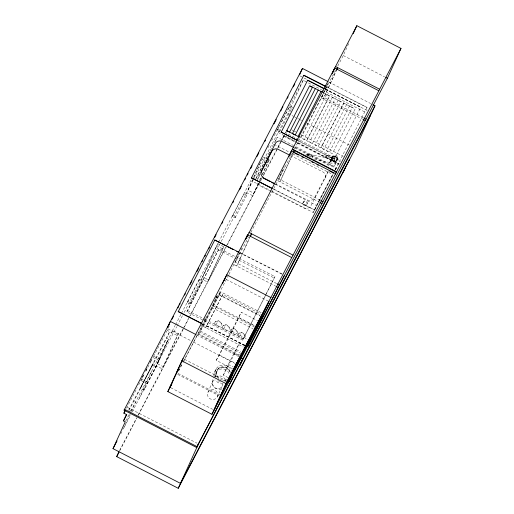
<?xml version="1.0" encoding="UTF-8"?>
<svg xmlns="http://www.w3.org/2000/svg" width="514" height="514" viewBox="0 0 514 514"><rect width="100%" height="100%" fill="white"/><g stroke="black" fill="none" stroke-linecap="round" stroke-linejoin="round"><path stroke-width="0.39" stroke-dasharray="2.57 1.93" d="M334.685 161.634L334.653 156.025A2.949 2.788 24.5 0 0 331.781 157.933L331.748 159.391A2.949 2.788 24.5 0 0 334.53 161.647L336.747 160.657L337.852 158.742M336.67 160.246A2.949 2.788 24.5 0 0 336.766 155.646A2.949 2.788 24.5 0 0 332.237 156.943L332.205 158.396A2.949 2.788 24.5 0 0 336.67 160.246L336.773 157.104L334.646 156.314A2.647 2.499 24.5 0 0 331.967 158.672A2.647 2.499 24.5 0 0 334.537 161.357C336.709 161.345 337.961 158.91 336.773 157.104M332.038 158.408L332.307 157.213M337.582 159.334C338.193 157.605 336.548 155.851 334.8 156.057M331.299 159.134C329.365 162.392 332.057 165.11 331.273 159.089L308.728 154.136A3.367 3.11 -37.9 0 0 306.871 154.213L305.843 154.804M156.821 365.653L144.196 390.004L140.412 388.057L153.037 363.706L156.821 365.653L156.217 366.977L152.433 365.03L153.037 363.706M128.628 410.236L169.671 331.633L166.748 338.051L168.515 338.957L156.282 365.801L162.212 368.853L177.369 335.591L167.153 330.335L169.164 326.133M129.933 414.419L123.315 428.933L130.729 414.74M131.25 411.521L135.548 402.089L133.788 401.177M139.249 398.427L151.482 371.583L149.715 370.671M144.196 390.004L144.8 388.68L141.016 386.734M140.765 380.444L147.075 383.688L147.672 382.365L141.369 379.12M155.177 367.921L167.41 341.078L165.643 340.165M147.075 383.688L159.7 359.337L153.397 356.093M187.302 302.611L187.841 301.422L190.495 302.785L189.949 303.98L187.302 302.611L199.56 278.986L202.208 280.348L189.949 303.98M199.56 278.986L199.014 280.181L201.661 281.543M201.604 279.006L216.76 245.743L222.691 248.795L207.534 282.058L201.604 279.006L183.029 314.581M202.683 276.937L217.84 243.681L223.77 246.733L208.613 279.989L202.683 276.937L219.703 244.336M265.23 295.897L242.672 340.088L186.858 311.94L219.176 248.48L236.35 257.141M178.474 333.477L163.317 366.733L157.387 363.681L172.543 330.425L178.474 333.477L177.369 335.591M232.341 216.343L232.926 215.058L235.701 216.49L235.116 217.769L232.341 216.343L244.638 192.628L247.414 194.054L246.829 195.333L244.06 193.906L244.638 192.628M186.858 311.94L219.176 248.48M221.187 241.503L246.72 192.609L253.312 178.146M253.64 177.426L260.559 162.238M258.51 183.145L253.897 193.27L247.966 190.219L252.58 180.093M253.897 177.202L262.468 158.402M277.226 130.383L277.849 129.02L280.246 130.248L279.622 131.616L277.226 130.383L289.877 105.987L292.267 107.22L291.65 108.589L289.253 107.355L289.877 105.987M255.818 178.621L277.219 137.187L292.864 145.237M257.379 180.131A5.937 5.603 24.5 0 1 257.784 178.801L260.084 173.751M275.286 141.434L277.219 137.187M253.479 179.656L288.02 113.51L303.176 80.255L321.642 89.757M258.246 183.369L252.644 195.661L246.72 192.609M259.564 180.472L260.881 177.581M262.204 174.689L267.8 162.398M259.827 180.253L261.144 177.362M262.461 174.471L267.73 162.899M277.843 148.032L280.079 143.117M284.049 135.523L281.807 140.438L284.326 135.612M286.407 131.449L285.765 132.856L340.943 161.261M238.965 355.418L198.59 334.633L198.867 334.036L239.948 355.18M261.176 312.66L220.802 291.875L200.338 331.061L199.792 332.256L240.873 353.401M183.62 361.181L211.678 307.449L215.617 298.801M215.944 298.081L217.589 294.477M183.048 362.441L212.745 305.567L217.473 295.197M198.59 334.633L220.802 291.875M228.903 274.515L239.331 253.055M276.628 283.529L235.303 262.256L239.614 252.792M240.937 249.881L241.933 247.703M222.813 294.528L205.651 327.624L222.813 294.528L261.118 314.247M249.939 236.954L236.678 266.059L249.888 237.423M250.845 232.495L277.849 180.774L283.156 169.132M320.113 200.177L278.819 178.917L284.383 166.709M215.964 325.047L218.212 320.64L220.859 321.976L221.945 324.501L220.949 326.474L218.411 326.82L215.764 325.484L214.614 323.1M293.089 153.146L279.995 181.879L293.725 152.009M301.063 137.636L323.891 92.912L355.135 108.936L332.307 153.654L298.827 136.769M294.406 149.066L321.128 97.891L326.101 86.975M326.435 86.249L327.431 84.065M363.218 117.616L321.931 96.362L327.9 83.262M336.869 69.159L323.274 98.99L337.004 69.088M337.73 66.094L343.249 55.531L349.218 42.437M326.641 94.563L329.59 95.784L306.659 140.72L329.59 95.784M223.751 328.979L225.999 324.572L228.646 325.908L229.732 328.433L228.736 330.399L226.205 330.746L223.551 329.41L222.408 327.032M332.34 97.435L335.192 98.874M231.538 332.905L233.786 328.497L236.44 329.834L237.519 332.359L236.524 334.331L233.992 334.678L231.339 333.342L230.195 330.958M232.501 368.731L216.214 360.346C225.376 344.759 233.465 328.51 241.272 312.204L257.559 320.588M338.039 100.307L340.891 101.746M214.762 371.609L215.751 369.431M213.689 377.976L217.236 370.196M207.939 392.182L212.847 381.414M343.834 102.973L320.909 147.91L343.834 102.973L346.59 104.625M239.325 336.831L241.574 332.423L244.227 333.759L245.306 336.284L244.311 338.257L241.779 338.604L239.126 337.268L237.982 334.884M228.248 377.7L223.346 375.175L228.255 364.4L239.402 343.056L245.005 345.941M303.067 202.574L303.344 201.976M223.346 375.175L234.487 353.831L239.402 343.056M242.672 340.088L265.892 294.451M349.436 106.057L352.289 107.497M217.274 396.981A5.249 4.954 24.5 0 0 212.256 389.58A5.249 4.954 24.5 0 0 208.286 397.187A5.249 4.954 24.5 0 0 217.274 396.981L222.177 386.22M306.871 204.488A2.127 2.011 24.5 0 0 304.808 201.501A2.127 2.011 24.5 0 0 303.228 204.604A2.127 2.011 24.5 0 0 306.871 204.488L307.141 203.891A2.127 2.011 24.5 0 0 305.085 200.903A2.127 2.011 24.5 0 0 303.498 204.007A2.127 2.011 24.5 0 0 307.141 203.891M265.597 295.184L274.99 276.628L237.063 257.501M329.802 162.295L331.742 158.042M331.781 157.933L332.237 156.943M331.922 158.402L332.262 157.914M325.047 178.172L328.337 170.956M298.107 140.907L334.28 159.154L298.21 140.695M325.401 89.173L360.764 107.272L325.304 89.385M271.983 191.311L313.225 212.539L316.451 205.459L333.31 173.179M335.404 164.088L337.345 159.841M272.709 188.831L314.69 210.008L272.812 188.619M335.276 169.691L336.24 167.564L293.578 145.603M326.589 86.776L367.047 107.439L326.493 86.988M257.784 178.801L260.309 173.861M326.737 94.345L303.813 139.281L306.762 140.508M214.55 323.248L215.546 321.276L218.084 320.929M332.436 97.223L309.512 142.16L312.358 143.599L335.289 98.662M338.135 100.095L315.21 145.032L318.057 146.471L340.988 101.534M222.337 327.174L223.339 325.208L225.871 324.861M230.124 331.106L231.127 329.133L233.658 328.787M346.687 104.406L323.762 149.343L321.006 147.691M349.533 105.845L326.608 150.782L329.461 152.221L352.386 107.285M237.911 335.032L238.914 333.059L241.445 332.712M328.292 170.866L314.594 197.697A5.937 5.603 24.5 0 1 307.089 199.914L275.324 183.89M334.28 159.154L360.86 107.06M266.252 293.738L274.99 276.628M314.69 210.008L333.329 173.469M335.147 169.909L367.144 107.227M142.462 377.025L143.554 374.931M145.745 370.748L146.837 368.654M150.846 360.976L151.938 358.881M141.858 378.349L142.95 376.254M145.867 370.671L147.325 367.883M150.242 362.299L152.06 358.811M126.476 408.232L137.199 387.697M138.677 384.864L144.222 374.237M145.706 371.41L151.99 359.37M153.468 356.536L166.78 331.042M140.412 388.057L152.433 365.03M129.001 410.339L166.748 338.051M129.444 412.17L130.999 409.202M172.196 331.087L175.145 325.439M175.518 324.732L181.089 314.054M181.461 313.347L217.84 243.681M218.578 242.261L251.513 179.193M267.942 147.724L269.426 144.884M271.655 140.624L272.767 138.491M274.251 135.651L279.815 124.998M281.293 122.159L304.294 78.115L307.134 79.58M125.622 421.107L129.297 414.066M130.768 411.245L168.515 338.957M120.745 433.861L122.949 429.633M132.207 411.907L176.707 326.679M177.079 325.966L182.656 315.294M247.966 190.219L253.113 180.363M279.622 131.616L292.267 107.22M190.495 302.785L202.208 280.348M235.116 217.769L247.414 194.054M256.036 178.654L264.832 161.807M266.297 159.006L267.396 156.898M268.861 154.091L269.966 151.983M222.691 248.795L223.77 246.733M119.685 450.29L136.692 417.715M138.176 414.882L183.01 329.018M183.382 328.305L188.58 318.346M188.953 317.633L226.006 246.681M226.372 245.975L259.056 183.382M259.429 182.676L284.043 135.535M285.488 132.766L286.208 131.385M119.678 450.932L136.756 418.223M138.24 415.383L183.909 327.926M184.275 327.212L188.734 318.68M190.219 315.84L226.976 245.448M227.349 244.735L262.988 176.475M263.361 175.762L281.081 141.832M200.935 326.274L202.047 324.154M204.257 319.914L205.369 317.793M215.7 297.998L216.812 295.878M178.454 371.076L182.142 364.008M228.537 275.215L213.162 304.654L255.162 326.281M235.303 262.256L248.622 236.748M278.819 178.917L292.55 152.619M321.931 96.362L335.526 70.315M178.596 370.973L182.676 363.147M216.214 360.346L241.272 312.204M335.141 169.671L336.24 167.564M313.225 212.539L333.014 174.644L290.346 152.684M306.807 155.498L308.503 154.605L309.113 156.153M309.608 156.757L310.006 155.022L308.728 154.136M332.198 157.2L333.168 156.898A4.536 4.279 24.5 0 1 334.659 156.995L335.828 157.689L334.627 158.44A4.536 4.279 24.5 0 1 333.136 158.351L325.388 156.648L324.983 155.948L325.664 155.286A1.516 1.394 -39.3 0 1 326.499 155.234L334.659 156.995M307.218 154.952L307.687 154.746M215.482 321.423L218.013 321.077L220.667 322.413L221.881 324.649M223.269 325.349L225.8 325.002L228.454 326.339L229.668 328.574M231.056 329.275L233.594 328.934L236.241 330.271L237.455 332.507M238.849 333.207L241.381 332.86L244.028 334.196L245.242 336.432M329.692 163.009L335.52 163.368M314.317 159.096L331.273 162.822M333.136 158.351L332.153 157.907M326.499 155.234L327.155 155.819L326.474 156.686A1.516 1.394 -39.3 0 1 325.632 156.731M294.599 147.871L325.658 163.536A5.018 4.735 24.5 0 1 328.851 166.645M290.275 155.453L322.04 171.47A5.018 4.735 24.5 0 1 324.675 178.801L310.976 205.632A5.937 5.603 24.5 0 1 303.472 207.849L271.707 191.825M271 191.471L260.412 186.132A5.937 5.603 24.5 0 1 257.443 182.219M239.659 252.567L282.302 274.078M239.569 252.766L282.212 274.277M218.521 249.926L234.262 257.867M234.975 258.227L274.328 278.074M187.52 310.495L203.974 318.796M204.694 319.155L243.334 338.649M202.42 323.762L245.069 345.273M202.33 323.961L244.972 345.472M343.249 55.531L384.536 76.785M328.78 81.977L370.722 103.571M299.88 75.847L303.029 77.466M324.887 88.716L367.504 110.651M322.355 90.123L366.386 112.791M321.128 97.891L362.421 119.145M288.02 113.51L292.993 116.074M293.7 116.434L298.673 118.997M299.386 119.364L301.512 120.456M307.199 123.386L349.809 145.321M291.541 129.759L292.961 130.492M293.667 130.852L295.788 131.944M301.448 134.861L343.185 156.34M278.113 132.483L339.227 163.921M283.934 135.78L296.662 142.333M297.368 142.699L339.105 164.184M283.747 136.184L296.482 142.738M297.188 143.104L338.925 164.583M295.242 147.37L336.985 168.843M273.994 144.267L289.639 152.317M263.123 156.956L266.419 158.653M261.877 159.346L265.166 161.043M277.849 180.774L319.143 202.028M257.43 175.081L260.99 176.906M275.208 184.23L316.451 205.459M254.205 182.162L271.27 190.945M234.024 264.697L275.35 285.97M226.205 279.436L268.205 301.056M218.887 293.102L219.979 293.667M218.63 294.124L259.923 315.378M219.182 294.978L260.264 316.123M216.657 297.381L217.75 297.94M238.862 317.491L255.15 325.876M212.745 305.567L254.751 327.193M211.678 307.449L252.965 328.709M231.898 331.234L248.185 339.619M206.506 325.741L244.818 345.459M202.876 326.191L243.25 346.976M200.338 331.061L240.713 351.846M234.487 353.831L238.695 355.996M196.682 334.948L238.631 356.543M219.459 355.058L235.039 363.077M167.911 328.883L190.662 340.596M193.502 342.054L235.406 363.623M228.255 364.4L233.157 366.925M184.487 359.318L226.494 380.938M152.793 357.416L159.096 360.661M178.05 373.44L220.056 395.06M177.626 374.372L218.919 395.626M170.674 387.704L212.68 409.324M127.324 407.313L197.048 443.203M226.925 379.505A7.093 6.695 24.5 0 1 220.442 379.377M218.913 378.336A7.093 6.695 24.5 0 1 220.153 367.375A7.093 6.695 24.5 0 1 230.484 372.701M221.618 389.117A7.093 6.695 24.5 0 1 213.689 386.393A7.093 6.695 24.5 0 1 213.683 378.4M215.443 376.846A7.093 6.695 24.5 0 1 226.006 380.726M225.633 380.321A7.093 6.695 24.5 0 1 222.003 380.399M218.296 378.291A7.093 6.695 24.5 0 1 219.709 367.902A7.093 6.695 24.5 0 1 230.015 371.924M222.697 383.701A5.249 4.954 24.5 0 1 215.218 388.211A5.249 4.954 24.5 0 1 214.621 379.544M226.34 381.459A8.757 8.269 24.5 0 1 224.869 381.748M215.938 377.147A8.757 8.269 24.5 0 1 219.69 365.801A8.757 8.269 24.5 0 1 231.48 370.408M223.127 383.971A8.757 8.269 24.5 0 1 215.34 379.962M213.888 375.811A8.757 8.269 24.5 0 1 220.474 367.426A8.757 8.269 24.5 0 1 230.484 372.586M220.59 382.024A7.093 6.695 24.5 0 1 219.446 381.555M218.913 381.247A7.093 6.695 24.5 0 1 217.923 380.508M215.726 376.948A7.093 6.695 24.5 0 1 220.57 369.052A7.093 6.695 24.5 0 1 229.199 373.717M310.668 157.29A1.825 0.951 -77.5 0 1 311.51 155.035A1.825 0.951 -77.5 0 1 312.647 155.729A1.825 0.951 -77.5 0 1 312.004 158.1M306.755 155.363A1.471 1.169 66.2 0 1 308.998 156.205M307.815 155.626A0.707 0.565 66.2 0 1 308.323 156.076M307.687 155.684A0.707 0.565 66.2 0 1 308.188 156.134M330.052 164.435A2.943 2.776 24.5 0 0 335.102 164.75A2.943 2.776 24.5 0 0 332.667 160.387A2.943 2.776 24.5 0 0 330.052 164.435M331.986 160.188A2.943 2.776 24.5 0 0 337.036 160.496A2.943 2.776 24.5 0 0 334.601 156.14A2.943 2.776 24.5 0 0 331.986 160.188M332.243 160.06A2.647 2.499 24.5 0 0 336.786 160.342A2.647 2.499 24.5 0 0 334.595 156.423A2.647 2.499 24.5 0 0 332.243 160.06"/><path stroke-width="0.77" d="M124.092 410.172L124.497 409.279L197.016 446.602L196.605 447.495L124.092 410.172L302.476 68.439L328.067 81.61M370.645 114.982L355.489 148.244L180.491 483.385L113.016 448.651L125.249 421.814L123.488 420.902L126.412 414.49L123.887 413.185L125.14 410.435M167.468 327.803L170.378 321.411L195.975 334.582M201.617 323.608L178.255 311.574L201.706 323.409M238.946 252.207L214.781 240.019L226.064 245.955M349.552 159.616L178.249 488.3L116.704 456.618L118.946 451.703M272.002 188.477L251.462 177.857L272.099 188.259M299.572 74.813L302.476 68.439M325.876 86.416L303.819 75.288L325.066 86.268M290.307 136.975L281.184 132.111L297.497 140.335M324.687 88.813L307.668 80.229L323.884 88.671M286.716 130.659L289.562 132.098L312.493 87.162L309.64 85.722L286.716 130.659L298.114 136.409L321.038 91.473L322.464 92.192M332.539 73.078L335.526 66.524L356.844 25.7L400.984 48.419L387.389 78.256L211.967 414.31L167.827 391.584L181.84 360.841L247.619 234.866L291.759 257.585M176.63 372.708L183.068 358.586M222.523 283.644L224.779 278.704M224.104 280.644L226.758 274.823L270.897 297.548M312.493 87.162L321.038 91.473M245.634 239.228L247.619 234.866M246.245 238.239L291.444 150.943L335.584 173.661L335.411 174.047L336.381 172.19L336.554 171.804L292.415 149.086L334.723 68.054L378.863 90.779M250.549 235.965L251.545 233.786L250.273 236.228M288.791 156.764L291.444 150.943M298.114 136.409L299.636 136.917M289.947 154.496L292.415 149.086M293.59 152.041L293.417 152.427L294.381 150.576L293.725 152.009M332.07 73.875L334.723 68.054M337.004 69.088L337.666 67.63L336.869 69.159M353.195 33.706L356.844 25.7M178.249 488.3L198.468 443.935M211.967 414.31L225.98 383.56L400.984 48.419M214.1 410.056L220.345 396.365L262.056 316.476L234.628 369.823L237.873 364.535M220.769 395.427L227.201 381.304L268.918 301.422L263.296 313.752L241.362 355.913M229.649 378.42L234.557 367.645L245.705 346.301L240.796 357.076M247.909 346.712L284.345 275.35M255.818 330.174L257.276 326.968L250.312 340.711M343.339 172.132L345.588 167.198M372.856 104.67L374.989 105.768L371.763 112.849L239.665 365.82L242.897 358.74L241.471 358.007M178.159 311.773L214.781 240.019M251.365 178.069L303.819 75.288M281.087 132.323L307.668 80.229M261.028 172.447L271.482 151.971A5.018 4.735 24.5 0 1 278.98 149.754L289.568 155.093M315.339 88.601L292.415 133.537L295.261 134.97L318.192 90.034M168.637 325.651L169.382 324.231M171.978 319.252L173.462 316.412M177.915 307.886L178.654 306.466M179.399 305.04L180.138 303.62M184.59 295.094L185.336 293.674M190.161 284.435L192.011 280.882M196.836 271.643L198.693 268.09M202.034 261.697L202.773 260.277M204.63 256.724L205.369 255.304M208.71 248.904L209.455 247.485M214.646 237.539L216.131 234.692M222.067 223.327L222.813 221.9M232.829 202.715L233.574 201.295M239.511 189.929L241.362 186.376M244.703 179.977L245.448 178.557M247.298 175.004L248.044 173.584M250.639 168.611L252.123 165.765M256.949 156.526L258.805 152.973M264.742 141.607L265.481 140.187M274.013 123.842L276.243 119.576M280.695 111.05L281.441 109.63M282.18 108.21L282.925 106.79M287.377 98.258L288.116 96.838M293.314 86.892L294.798 84.045M123.887 413.185L124.998 411.065M123.488 420.902L126.797 414.56M113.016 448.651L117.063 440.903M116.704 456.618L118.933 452.352M178.107 369.881L169.961 387.338L171.811 383.804M167.827 391.584L171.914 383.765M197.016 446.602L374.989 105.768M196.605 447.495L242.486 359.627M310.257 86.294L311.683 87.014M291.727 137.688L296.694 140.193M293.892 147.518L282.597 141.819A5.018 4.735 24.5 0 0 275.099 144.036L261.401 170.866A5.937 5.603 24.5 0 0 264.029 178.191L274.617 183.537M227.484 246.669L233.17 249.541M236.723 251.333L238.143 252.046M385.963 77.524L387.389 78.256M335.526 66.524L379.666 89.25M363.931 117.982L366.064 119.081M363.135 119.511L365.268 120.61M292.241 149.471L336.381 172.19M294.837 153.159L298.396 154.99M301.956 156.821L303.382 157.554M311.921 161.955L313.347 162.687M316.9 164.519L318.327 165.251M329.718 171.111L333.278 172.948M267.736 159.334L269.053 160.008L267.8 162.398L266.483 161.724M320.82 200.544L322.959 201.642M319.856 202.394L321.989 203.493M263.123 178.005L270.236 181.667M271.655 182.399L274.502 183.864M248.898 232.418L293.038 255.143M277.335 283.889L279.443 284.974M276.057 286.33L278.164 287.416M181.84 360.841L225.98 383.56M232.212 373.98A8.757 8.269 24.5 0 1 228.37 380.578M230.882 378.291A8.757 8.269 24.5 0 1 227.985 382.352M231.223 376.152A8.757 8.269 24.5 0 1 231.062 377.597"/></g></svg>
